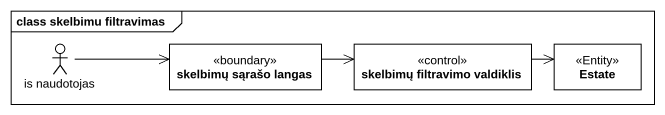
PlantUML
@startuml
mainframe class skelbimu filtravimas
allowmixing
hide circle
hide empty members
actor "is naudotojas" as is_naudotojas
class "skelbimų sąrašo langas" as skelbimų_sąrašo_langas <<boundary>>
class "skelbimų filtravimo valdiklis" as skelbimų_filtravimo <<control>>
class Estate <<Entity>>
is_naudotojas -right-> skelbimų_sąrašo_langas
skelbimų_sąrašo_langas -right-> skelbimų_filtravimo
skelbimų_filtravimo -right-> Estate
@enduml
